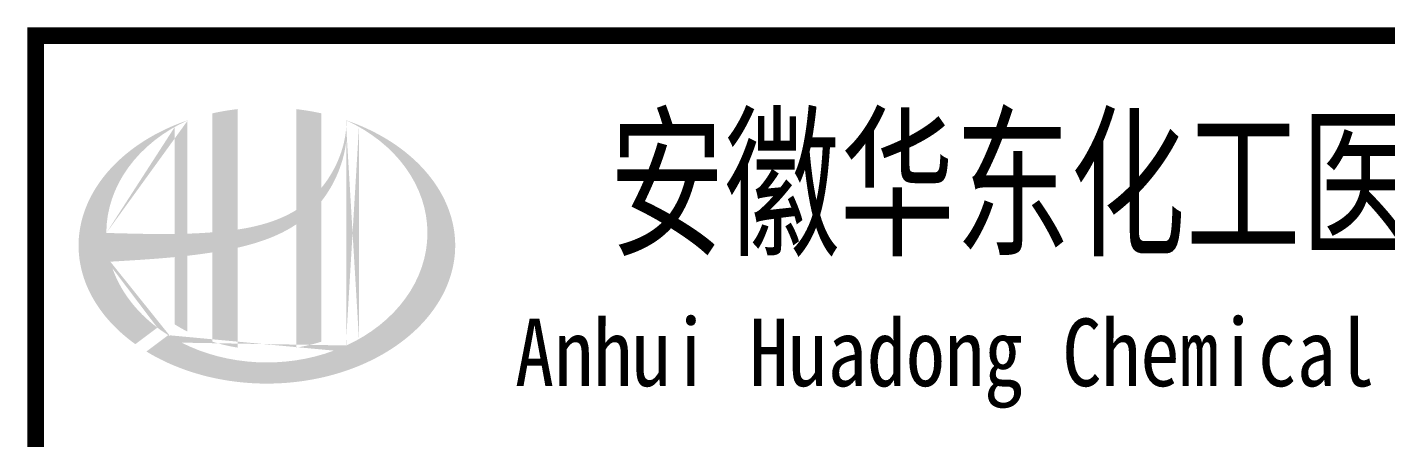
# Model space of a CAD drawing. Extents: x 5211311 to 5622788, y -441754 to -251897.
# Drawn here: x 5307053 to 5312681, y -417403 to -415702 of the extents above; entities that cross this region are included whole.
import ezdxf
from ezdxf.enums import TextEntityAlignment as Align

# ---------------------------------------------------------------- set-up
doc = ezdxf.new("R2010")
doc.units = 0
doc.header["$LTSCALE"] = 1000
doc.header["$MEASUREMENT"] = 0
doc.layers.get('0').update_dxf_attribs({"linetype": 'CONTINUOUS'})
doc.styles.add('ECEC_TQ_S', font='')
doc.styles.get('ECEC_TQ_S').set_extended_font_data('SimSun')

msp = doc.modelspace()

# ---------------------------------------------------------------- hatches: boundary and pattern name
h = msp.add_hatch(color=256)
edge = h.paths.add_edge_path()
edge.add_spline(control_points=[(5307924.9, -416615.7), (5307931, -416614.3), (5307937.1, -416612.9), (5307986.2, -416601), (5308028.8, -416588), (5308103.8, -416556.9), (5308136.7, -416539.9), (5308167.5, -416519.3)], knot_values=[61.629012, 61.629012, 61.629012, 61.629012, 63.330431, 63.330431, 75.353634, 75.353634, 85.398649, 85.398649, 85.398649, 85.398649], degree=3, periodic=0)
edge.add_line((5308167.5, -416519.3), (5308167.5, -417029.5))
edge.add_spline(control_points=[(5308167.5, -417029.5), (5308184.7, -417026.8), (5308201.7, -417023.5), (5308236.5, -417015.4), (5308254.2, -417010.6), (5308271.5, -417005.1)], knot_values=[4.908456, 4.908456, 4.908456, 4.908456, 4.992821, 4.992821, 5.083034, 5.083034, 5.083034, 5.083034], degree=3, periodic=0)
edge.add_line((5308271.5, -417005.1), (5308271.5, -416423.7))
edge.add_spline(control_points=[(5308271.5, -416423.7), (5308280.2, -416412.7), (5308288.4, -416401.4), (5308314.5, -416361.7), (5308330.1, -416331.8), (5308359.4, -416259), (5308370.6, -416215.2), (5308375.3, -416169.9), (5308375.4, -416168.6), (5308375.5, -416167.3)], knot_values=[97.991744, 97.991744, 97.991744, 97.991744, 101.64219, 101.64219, 110.337975, 110.337975, 121.934322, 121.934322, 122.270691, 122.270691, 122.270691, 122.270691], degree=3, periodic=0)
edge.add_line((5308375.5, -416167.3), (5308375.5, -416096.9))
edge.add_spline(control_points=[(5308375.5, -416096.9), (5308375.5, -416104.6), (5308375.1, -416112.2), (5308374.5, -416119.9)], knot_values=[126.194075, 126.194075, 126.194075, 126.194075, 128.396762, 128.396762, 128.396762, 128.396762], degree=3, periodic=0)
edge.add_spline(control_points=[(5308374.5, -416119.9), (5308374.1, -416126.1), (5308373.4, -416132.3), (5308372.7, -416138.6)], knot_values=[124.417049, 124.417049, 124.417049, 124.417049, 126.194075, 126.194075, 126.194075, 126.194075], degree=3, periodic=0)
edge.add_spline(control_points=[(5308372.7, -416138.6), (5308371.5, -416147.7), (5308370.1, -416156.8), (5308368.3, -416165.9)], knot_values=[121.80529, 121.80529, 121.80529, 121.80529, 124.417049, 124.417049, 124.417049, 124.417049], degree=3, periodic=0)
edge.add_spline(control_points=[(5308368.3, -416165.9), (5308365.9, -416178.1), (5308362.9, -416190.2), (5308359.5, -416202.2)], knot_values=[118.31574, 118.31574, 118.31574, 118.31574, 121.80529, 121.80529, 121.80529, 121.80529], degree=3, periodic=0)
edge.add_spline(control_points=[(5308359.5, -416202.2), (5308356, -416214.3), (5308351.9, -416226.3), (5308347.4, -416238.2)], knot_values=[114.795988, 114.795988, 114.795988, 114.795988, 118.31574, 118.31574, 118.31574, 118.31574], degree=3, periodic=0)
edge.add_spline(control_points=[(5308347.4, -416238.2), (5308342.9, -416249.9), (5308337.9, -416261.4), (5308332.5, -416272.8)], knot_values=[111.329641, 111.329641, 111.329641, 111.329641, 114.795988, 114.795988, 114.795988, 114.795988], degree=3, periodic=0)
edge.add_spline(control_points=[(5308332.5, -416272.8), (5308326.9, -416284.3), (5308320.9, -416295.7), (5308314.5, -416306.7)], knot_values=[107.79529, 107.79529, 107.79529, 107.79529, 111.329641, 111.329641, 111.329641, 111.329641], degree=3, periodic=0)
edge.add_spline(control_points=[(5308314.5, -416306.7), (5308308.2, -416317.6), (5308301.4, -416328.1), (5308294.3, -416338.4)], knot_values=[104.343579, 104.343579, 104.343579, 104.343579, 107.79529, 107.79529, 107.79529, 107.79529], degree=3, periodic=0)
edge.add_spline(control_points=[(5308294.3, -416338.4), (5308287.1, -416348.8), (5308279.5, -416358.8), (5308271.5, -416368.5)], knot_values=[100.8507, 100.8507, 100.8507, 100.8507, 104.343579, 104.343579, 104.343579, 104.343579], degree=3, periodic=0)
edge.add_line((5308271.5, -416368.5), (5308271.5, -416059.2))
edge.add_spline(control_points=[(5308271.5, -416059.2), (5308237.5, -416051.7), (5308202.7, -416045.8), (5308167.5, -416041.7)], knot_values=[4.423999, 4.423999, 4.423999, 4.423999, 4.558741, 4.558741, 4.558741, 4.558741], degree=3, periodic=0)
edge.add_line((5308167.5, -416041.7), (5308167.5, -416459.8))
edge.add_spline(control_points=[(5308167.5, -416459.8), (5308095.6, -416504.4), (5308011.4, -416527.6), (5307924.9, -416540.6)], knot_values=[63.246215, 63.246215, 63.246215, 63.246215, 87.689124, 87.689124, 87.689124, 87.689124], degree=3, periodic=0)
edge.add_line((5307924.9, -416540.6), (5307924.9, -416041.7))
edge.add_spline(control_points=[(5307924.9, -416041.7), (5307889.7, -416045.8), (5307854.9, -416051.7), (5307820.9, -416059.2)], knot_values=[4.866038, 4.866038, 4.866038, 4.866038, 5.000777, 5.000777, 5.000777, 5.000777], degree=3, periodic=0)
edge.add_line((5307820.9, -416059.2), (5307820.9, -416552.1))
edge.add_spline(control_points=[(5307820.9, -416552.1), (5307819.2, -416552.2), (5307784.3, -416554.8), (5307749.6, -416556.6), (5307716.9, -416557.6)], knot_values=[43.657356, 43.657356, 43.657356, 43.657356, 44.134253, 53.497092, 53.497092, 53.497092, 53.497092], degree=3, periodic=0)
edge.add_line((5307716.9, -416557.6), (5307716.9, -416088.5))
edge.add_spline(control_points=[(5307716.9, -416088.5), (5307699.8, -416094.3), (5307683.1, -416100.6), (5307666.7, -416107.4)], knot_values=[5.14157, 5.14157, 5.14157, 5.14157, 5.212921, 5.212921, 5.212921, 5.212921], degree=3, periodic=0)
edge.add_spline(control_points=[(5307666.7, -416107.4), (5307659.8, -416110.2), (5307652.9, -416113.1), (5307620.7, -416127.3), (5307596.2, -416139.5), (5307572.7, -416152.7)], knot_values=[5.212921, 5.212921, 5.212921, 5.212921, 5.24296, 5.24296, 5.355623, 5.355623, 5.355623, 5.355623], degree=3, periodic=0)
edge.add_spline(control_points=[(5307572.7, -416152.7), (5307557.8, -416161.1), (5307543.4, -416169.8), (5307529.4, -416178.9)], knot_values=[5.355623, 5.355623, 5.355623, 5.355623, 5.426974, 5.426974, 5.426974, 5.426974], degree=3, periodic=0)
edge.add_spline(control_points=[(5307529.4, -416178.9), (5307522, -416183.8), (5307514.7, -416188.7), (5307501.2, -416198.2), (5307494.9, -416202.7), (5307488.8, -416207.3)], knot_values=[5.426974, 5.426974, 5.426974, 5.426974, 5.464765, 5.464765, 5.498325, 5.498325, 5.498325, 5.498325], degree=3, periodic=0)
edge.add_spline(control_points=[(5307488.8, -416207.3), (5307462.7, -416226.9), (5307438.7, -416247.7), (5307416.8, -416269.7)], knot_values=[5.498325, 5.498325, 5.498325, 5.498325, 5.641027, 5.641027, 5.641027, 5.641027], degree=3, periodic=0)
edge.add_spline(control_points=[(5307416.8, -416269.7), (5307409.8, -416276.7), (5307403, -416283.8), (5307382.6, -416306.4), (5307369.7, -416322.2), (5307357.9, -416338.4)], knot_values=[5.641027, 5.641027, 5.641027, 5.641027, 5.686569, 5.686569, 5.783729, 5.783729, 5.783729, 5.783729], degree=3, periodic=0)
edge.add_spline(control_points=[(5307357.9, -416338.4), (5307342.8, -416359.2), (5307329.5, -416380.6), (5307316.4, -416405.6), (5307314.7, -416408.7), (5307313.2, -416411.9)], knot_values=[5.783729, 5.783729, 5.783729, 5.783729, 5.908374, 5.908374, 5.92643, 5.92643, 5.92643, 5.92643], degree=3, periodic=0)
edge.add_spline(control_points=[(5307313.2, -416411.9), (5307300.7, -416437), (5307290.7, -416462.7), (5307283.2, -416488.6)], knot_values=[5.92643, 5.92643, 5.92643, 5.92643, 6.069132, 6.069132, 6.069132, 6.069132], degree=3, periodic=0)
edge.add_spline(control_points=[(5307283.2, -416488.6), (5307279.9, -416499.7), (5307277.2, -416510.9), (5307271.8, -416537), (5307269.5, -416552.1), (5307268.1, -416567.1)], knot_values=[6.069132, 6.069132, 6.069132, 6.069132, 6.130179, 6.130179, 6.211834, 6.211834, 6.211834, 6.211834], degree=3, periodic=0)
edge.add_spline(control_points=[(5307268.1, -416567.1), (5307266.8, -416580.3), (5307266.2, -416593.5), (5307266.2, -416606.7)], knot_values=[6.211834, 6.211834, 6.211834, 6.211834, 6.283185, 6.283185, 6.283185, 6.283185], degree=3, periodic=0)
edge.add_spline(control_points=[(5307266.2, -416606.7), (5307266.2, -416616), (5307266.5, -416625.4), (5307267.2, -416634.7)], knot_values=[6.283185, 6.283185, 6.283185, 6.283185, 6.333655, 6.333655, 6.333655, 6.333655], degree=3, periodic=0)
edge.add_spline(control_points=[(5307267.2, -416634.7), (5307268.4, -416653.3), (5307270.9, -416671.9), (5307274.7, -416690.5)], knot_values=[6.333655, 6.333655, 6.333655, 6.333655, 6.434594, 6.434594, 6.434594, 6.434594], degree=3, periodic=0)
edge.add_spline(control_points=[(5307274.7, -416690.5), (5307274.9, -416691.7), (5307275.2, -416692.9), (5307279.1, -416711.4), (5307283.9, -416728.6), (5307289.7, -416745.6)], knot_values=[6.434594, 6.434594, 6.434594, 6.434594, 6.441278, 6.441278, 6.535532, 6.535532, 6.535532, 6.535532], degree=3, periodic=0)
edge.add_spline(control_points=[(5307289.7, -416745.6), (5307296, -416763.8), (5307303.5, -416781.9), (5307312.3, -416799.7)], knot_values=[6.535532, 6.535532, 6.535532, 6.535532, 6.636471, 6.636471, 6.636471, 6.636471], degree=3, periodic=0)
edge.add_spline(control_points=[(5307312.3, -416799.7), (5307314.5, -416804.1), (5307316.7, -416808.6), (5307326.1, -416826.2), (5307333.8, -416839.3), (5307342.2, -416852.1)], knot_values=[6.636471, 6.636471, 6.636471, 6.636471, 6.661894, 6.661894, 6.73741, 6.73741, 6.73741, 6.73741], degree=3, periodic=0)
edge.add_spline(control_points=[(5307342.2, -416852.1), (5307353.3, -416869.3), (5307365.7, -416886.1), (5307379.2, -416902.5)], knot_values=[6.73741, 6.73741, 6.73741, 6.73741, 6.838349, 6.838349, 6.838349, 6.838349], degree=3, periodic=0)
edge.add_spline(control_points=[(5307379.2, -416902.5), (5307385.2, -416909.6), (5307391.3, -416916.7), (5307405.8, -416932.6), (5307414.4, -416941.5), (5307423.2, -416950.1)], knot_values=[6.838349, 6.838349, 6.838349, 6.838349, 6.88251, 6.88251, 6.939288, 6.939288, 6.939288, 6.939288], degree=3, periodic=0)
edge.add_spline(control_points=[(5307423.2, -416950.1), (5307439, -416965.5), (5307455.9, -416980.3), (5307473.8, -416994.5)], knot_values=[6.939288, 6.939288, 6.939288, 6.939288, 7.040227, 7.040227, 7.040227, 7.040227], degree=3, periodic=0)
edge.add_spline(control_points=[(5307473.8, -416994.5), (5307482.7, -417001.6), (5307491.9, -417008.6), (5307501.4, -417015.3)], knot_values=[7.040227, 7.040227, 7.040227, 7.040227, 7.090696, 7.090696, 7.090696, 7.090696], degree=3, periodic=0)
edge.add_line((5307501.4, -417015.3), (5307592.5, -416947))
edge.add_ellipse((5308046.2, -416554.7), major_axis=(665, 0), ratio=0.806676, start_angle=192.819, end_angle=226.9853, ccw=False)
edge.add_spline(control_points=[(5307397.8, -416673.7), (5307421.8, -416672.2), (5307445.9, -416670.8), (5307534.6, -416665.3), (5307599.4, -416661), (5307664.9, -416654.6)], knot_values=[11.398263, 11.398263, 11.398263, 11.398263, 18.40729, 18.40729, 37.18094, 37.18094, 37.18094, 37.18094], degree=3, periodic=0)
edge.add_line((5307664.9, -416654.6), (5307664.9, -416933.7))
edge.add_spline(control_points=[(5307664.9, -416933.7), (5307668.4, -416935.9), (5307672, -416938.1), (5307689, -416948.3), (5307702.7, -416955.9), (5307716.9, -416963.1)], knot_values=[4.049945, 4.049945, 4.049945, 4.049945, 4.072021, 4.072021, 4.153257, 4.153257, 4.153257, 4.153257], degree=3, periodic=0)
edge.add_line((5307716.9, -416963.1), (5307716.9, -416649.2))
edge.add_spline(control_points=[(5307716.9, -416649.2), (5307749.1, -416645.5), (5307781.4, -416641.3), (5307816.3, -416635.9), (5307818.6, -416635.5), (5307820.9, -416635.2)], knot_values=[42.135009, 42.135009, 42.135009, 42.135009, 51.307228, 51.307228, 51.948574, 51.948574, 51.948574, 51.948574], degree=3, periodic=0)
edge.add_line((5307820.9, -416635.2), (5307820.9, -417005.1))
edge.add_spline(control_points=[(5307820.9, -417005.1), (5307854.5, -417015.7), (5307889.4, -417023.9), (5307924.9, -417029.5)], knot_values=[4.34174, 4.34174, 4.34174, 4.34174, 4.516316, 4.516316, 4.516316, 4.516316], degree=3, periodic=0)
edge.add_line((5307924.9, -417029.5), (5307924.9, -416615.7))
edge = h.paths.add_edge_path(flags=16)
edge.add_ellipse((5308046.2, -416554.7), major_axis=(665, 0), ratio=0.806676, start_angle=124.9875, end_angle=179.999, ccw=False)
edge.add_line((5307664.9, -416115.2), (5307664.9, -416558.8))
edge.add_spline(control_points=[(5307664.9, -416558.8), (5307569.5, -416560.1), (5307475.6, -416557.1), (5307381.2, -416554.7)], knot_values=[11.27373, 11.27373, 11.27373, 11.27373, 38.687513, 38.687513, 38.687513, 38.687513], degree=3, periodic=0)
edge = h.paths.add_edge_path()
edge.add_spline(control_points=[(5307547.4, -417045.8), (5307578.4, -417064.8), (5307611.6, -417082.1), (5307696.2, -417119.3), (5307749.5, -417137.2), (5307860.2, -417163.7), (5307917.7, -417172.5), (5308033.8, -417180.2), (5308092.5, -417179.3), (5308208, -417167.8), (5308264.9, -417157.3), (5308373.9, -417127.2), (5308426.1, -417107.7), (5308523, -417060.8), (5308567.7, -417033.5), (5308647.7, -416972.5), (5308682.9, -416939), (5308742.2, -416867.5), (5308766.3, -416829.6), (5308802.7, -416751.5), (5308815, -416711.3), (5308827.6, -416630.1), (5308827.8, -416589.1), (5308816.4, -416507.6), (5308804.6, -416467.1), (5308769, -416388.4), (5308745.2, -416350.2), (5308686.3, -416278), (5308651.3, -416244), (5308571.5, -416182.4), (5308526.8, -416154.7), (5308445.6, -416114.9), (5308411.2, -416100.7), (5308375.5, -416088.5)], knot_values=[0.886421, 0.886421, 0.886421, 0.886421, 1.040557, 1.040557, 1.261172, 1.261172, 1.481788, 1.481788, 1.702404, 1.702404, 1.92302, 1.92302, 2.143636, 2.143636, 2.364252, 2.364252, 2.584868, 2.584868, 2.805484, 2.805484, 3.026099, 3.026099, 3.246715, 3.246715, 3.46852, 3.46852, 3.690325, 3.690325, 3.91213, 3.91213, 4.133935, 4.133935, 4.283209, 4.283209, 4.283209, 4.283209], degree=3, periodic=0)
edge.add_line((5308375.5, -416088.5), (5308375.5, -416088.5))
edge.add_spline(control_points=[(5308375.6, -416088.6), (5308375.6, -416091.4), (5308375.6, -416094.1), (5308375.5, -416096.9)], knot_values=[128.396762, 128.396762, 128.396762, 128.396762, 129.192193, 129.192193, 129.192193, 129.192193], degree=3, periodic=0)
edge.add_line((5308375.5, -416096.9), (5308375.5, -417020.8))
edge.add_ellipse((5308046.2, -416554.7), major_axis=(665, 0), ratio=0.806676, start_angle=232.1054, end_angle=299.6833, ccw=False)
edge.add_line((5307637.7, -416978.1), (5307547.4, -417045.8))
edge = h.paths.add_edge_path(flags=16)
edge.add_ellipse((5308046.2, -416554.7), major_axis=(665, 0), ratio=0.806676, start_angle=304.9875, end_angle=415.0121, ccw=False)
edge.add_line((5308427.5, -416994.2), (5308427.5, -416115.2))
h = msp.add_hatch(color=256)
edge = h.paths.add_edge_path()
edge.add_spline(control_points=[(5307924.9, -416615.7), (5307931, -416614.3), (5307937.1, -416612.9), (5307986.2, -416601), (5308028.8, -416588), (5308103.8, -416556.9), (5308136.7, -416539.9), (5308167.5, -416519.3)], knot_values=[61.629012, 61.629012, 61.629012, 61.629012, 63.330431, 63.330431, 75.353634, 75.353634, 85.398649, 85.398649, 85.398649, 85.398649], degree=3, periodic=0)
edge.add_line((5308167.5, -416519.3), (5308167.5, -417029.5))
edge.add_spline(control_points=[(5308167.5, -417029.5), (5308184.7, -417026.8), (5308201.7, -417023.5), (5308236.5, -417015.4), (5308254.2, -417010.6), (5308271.5, -417005.1)], knot_values=[4.908456, 4.908456, 4.908456, 4.908456, 4.992821, 4.992821, 5.083034, 5.083034, 5.083034, 5.083034], degree=3, periodic=0)
edge.add_line((5308271.5, -417005.1), (5308271.5, -416423.7))
edge.add_spline(control_points=[(5308271.5, -416423.7), (5308280.2, -416412.7), (5308288.4, -416401.4), (5308314.5, -416361.7), (5308330.1, -416331.8), (5308359.4, -416259), (5308370.6, -416215.2), (5308375.3, -416169.9), (5308375.4, -416168.6), (5308375.5, -416167.3)], knot_values=[97.991744, 97.991744, 97.991744, 97.991744, 101.64219, 101.64219, 110.337975, 110.337975, 121.934322, 121.934322, 122.270691, 122.270691, 122.270691, 122.270691], degree=3, periodic=0)
edge.add_line((5308375.5, -416167.3), (5308375.5, -416096.9))
edge.add_spline(control_points=[(5308375.5, -416096.9), (5308375.5, -416104.6), (5308375.1, -416112.2), (5308374.5, -416119.9)], knot_values=[126.194075, 126.194075, 126.194075, 126.194075, 128.396762, 128.396762, 128.396762, 128.396762], degree=3, periodic=0)
edge.add_spline(control_points=[(5308374.5, -416119.9), (5308374.1, -416126.1), (5308373.4, -416132.3), (5308372.7, -416138.6)], knot_values=[124.417049, 124.417049, 124.417049, 124.417049, 126.194075, 126.194075, 126.194075, 126.194075], degree=3, periodic=0)
edge.add_spline(control_points=[(5308372.7, -416138.6), (5308371.5, -416147.7), (5308370.1, -416156.8), (5308368.3, -416165.9)], knot_values=[121.80529, 121.80529, 121.80529, 121.80529, 124.417049, 124.417049, 124.417049, 124.417049], degree=3, periodic=0)
edge.add_spline(control_points=[(5308368.3, -416165.9), (5308365.9, -416178.1), (5308362.9, -416190.2), (5308359.5, -416202.2)], knot_values=[118.31574, 118.31574, 118.31574, 118.31574, 121.80529, 121.80529, 121.80529, 121.80529], degree=3, periodic=0)
edge.add_spline(control_points=[(5308359.5, -416202.2), (5308356, -416214.3), (5308351.9, -416226.3), (5308347.4, -416238.2)], knot_values=[114.795988, 114.795988, 114.795988, 114.795988, 118.31574, 118.31574, 118.31574, 118.31574], degree=3, periodic=0)
edge.add_spline(control_points=[(5308347.4, -416238.2), (5308342.9, -416249.9), (5308337.9, -416261.4), (5308332.5, -416272.8)], knot_values=[111.329641, 111.329641, 111.329641, 111.329641, 114.795988, 114.795988, 114.795988, 114.795988], degree=3, periodic=0)
edge.add_spline(control_points=[(5308332.5, -416272.8), (5308326.9, -416284.3), (5308320.9, -416295.7), (5308314.5, -416306.7)], knot_values=[107.79529, 107.79529, 107.79529, 107.79529, 111.329641, 111.329641, 111.329641, 111.329641], degree=3, periodic=0)
edge.add_spline(control_points=[(5308314.5, -416306.7), (5308308.2, -416317.6), (5308301.4, -416328.1), (5308294.3, -416338.4)], knot_values=[104.343579, 104.343579, 104.343579, 104.343579, 107.79529, 107.79529, 107.79529, 107.79529], degree=3, periodic=0)
edge.add_spline(control_points=[(5308294.3, -416338.4), (5308287.1, -416348.8), (5308279.5, -416358.8), (5308271.5, -416368.5)], knot_values=[100.8507, 100.8507, 100.8507, 100.8507, 104.343579, 104.343579, 104.343579, 104.343579], degree=3, periodic=0)
edge.add_line((5308271.5, -416368.5), (5308271.5, -416059.2))
edge.add_spline(control_points=[(5308271.5, -416059.2), (5308237.5, -416051.7), (5308202.7, -416045.8), (5308167.5, -416041.7)], knot_values=[4.423999, 4.423999, 4.423999, 4.423999, 4.558741, 4.558741, 4.558741, 4.558741], degree=3, periodic=0)
edge.add_line((5308167.5, -416041.7), (5308167.5, -416459.8))
edge.add_spline(control_points=[(5308167.5, -416459.8), (5308095.6, -416504.4), (5308011.4, -416527.6), (5307924.9, -416540.6)], knot_values=[63.246215, 63.246215, 63.246215, 63.246215, 87.689124, 87.689124, 87.689124, 87.689124], degree=3, periodic=0)
edge.add_line((5307924.9, -416540.6), (5307924.9, -416041.7))
edge.add_spline(control_points=[(5307924.9, -416041.7), (5307889.7, -416045.8), (5307854.9, -416051.7), (5307820.9, -416059.2)], knot_values=[4.866038, 4.866038, 4.866038, 4.866038, 5.000777, 5.000777, 5.000777, 5.000777], degree=3, periodic=0)
edge.add_line((5307820.9, -416059.2), (5307820.9, -416552.1))
edge.add_spline(control_points=[(5307820.9, -416552.1), (5307819.2, -416552.2), (5307784.3, -416554.8), (5307749.6, -416556.6), (5307716.9, -416557.6)], knot_values=[43.657356, 43.657356, 43.657356, 43.657356, 44.134253, 53.497092, 53.497092, 53.497092, 53.497092], degree=3, periodic=0)
edge.add_line((5307716.9, -416557.6), (5307716.9, -416088.5))
edge.add_spline(control_points=[(5307716.9, -416088.5), (5307699.8, -416094.3), (5307683.1, -416100.6), (5307666.7, -416107.4)], knot_values=[5.14157, 5.14157, 5.14157, 5.14157, 5.212921, 5.212921, 5.212921, 5.212921], degree=3, periodic=0)
edge.add_spline(control_points=[(5307666.7, -416107.4), (5307659.8, -416110.2), (5307652.9, -416113.1), (5307620.7, -416127.3), (5307596.2, -416139.5), (5307572.7, -416152.7)], knot_values=[5.212921, 5.212921, 5.212921, 5.212921, 5.24296, 5.24296, 5.355623, 5.355623, 5.355623, 5.355623], degree=3, periodic=0)
edge.add_spline(control_points=[(5307572.7, -416152.7), (5307557.8, -416161.1), (5307543.4, -416169.8), (5307529.4, -416178.9)], knot_values=[5.355623, 5.355623, 5.355623, 5.355623, 5.426974, 5.426974, 5.426974, 5.426974], degree=3, periodic=0)
edge.add_spline(control_points=[(5307529.4, -416178.9), (5307522, -416183.8), (5307514.7, -416188.7), (5307501.2, -416198.2), (5307494.9, -416202.7), (5307488.8, -416207.3)], knot_values=[5.426974, 5.426974, 5.426974, 5.426974, 5.464765, 5.464765, 5.498325, 5.498325, 5.498325, 5.498325], degree=3, periodic=0)
edge.add_spline(control_points=[(5307488.8, -416207.3), (5307462.7, -416226.9), (5307438.7, -416247.7), (5307416.8, -416269.7)], knot_values=[5.498325, 5.498325, 5.498325, 5.498325, 5.641027, 5.641027, 5.641027, 5.641027], degree=3, periodic=0)
edge.add_spline(control_points=[(5307416.8, -416269.7), (5307409.8, -416276.7), (5307403, -416283.8), (5307382.6, -416306.4), (5307369.7, -416322.2), (5307357.9, -416338.4)], knot_values=[5.641027, 5.641027, 5.641027, 5.641027, 5.686569, 5.686569, 5.783729, 5.783729, 5.783729, 5.783729], degree=3, periodic=0)
edge.add_spline(control_points=[(5307357.9, -416338.4), (5307342.8, -416359.2), (5307329.5, -416380.6), (5307316.4, -416405.6), (5307314.7, -416408.7), (5307313.2, -416411.9)], knot_values=[5.783729, 5.783729, 5.783729, 5.783729, 5.908374, 5.908374, 5.92643, 5.92643, 5.92643, 5.92643], degree=3, periodic=0)
edge.add_spline(control_points=[(5307313.2, -416411.9), (5307300.7, -416437), (5307290.7, -416462.7), (5307283.2, -416488.6)], knot_values=[5.92643, 5.92643, 5.92643, 5.92643, 6.069132, 6.069132, 6.069132, 6.069132], degree=3, periodic=0)
edge.add_spline(control_points=[(5307283.2, -416488.6), (5307279.9, -416499.7), (5307277.2, -416510.9), (5307271.8, -416537), (5307269.5, -416552.1), (5307268.1, -416567.1)], knot_values=[6.069132, 6.069132, 6.069132, 6.069132, 6.130179, 6.130179, 6.211834, 6.211834, 6.211834, 6.211834], degree=3, periodic=0)
edge.add_spline(control_points=[(5307268.1, -416567.1), (5307266.8, -416580.3), (5307266.2, -416593.5), (5307266.2, -416606.7)], knot_values=[6.211834, 6.211834, 6.211834, 6.211834, 6.283185, 6.283185, 6.283185, 6.283185], degree=3, periodic=0)
edge.add_spline(control_points=[(5307266.2, -416606.7), (5307266.2, -416616), (5307266.5, -416625.4), (5307267.2, -416634.7)], knot_values=[6.283185, 6.283185, 6.283185, 6.283185, 6.333655, 6.333655, 6.333655, 6.333655], degree=3, periodic=0)
edge.add_spline(control_points=[(5307267.2, -416634.7), (5307268.4, -416653.3), (5307270.9, -416671.9), (5307274.7, -416690.5)], knot_values=[6.333655, 6.333655, 6.333655, 6.333655, 6.434594, 6.434594, 6.434594, 6.434594], degree=3, periodic=0)
edge.add_spline(control_points=[(5307274.7, -416690.5), (5307274.9, -416691.7), (5307275.2, -416692.9), (5307279.1, -416711.4), (5307283.9, -416728.6), (5307289.7, -416745.6)], knot_values=[6.434594, 6.434594, 6.434594, 6.434594, 6.441278, 6.441278, 6.535532, 6.535532, 6.535532, 6.535532], degree=3, periodic=0)
edge.add_spline(control_points=[(5307289.7, -416745.6), (5307296, -416763.8), (5307303.5, -416781.9), (5307312.3, -416799.7)], knot_values=[6.535532, 6.535532, 6.535532, 6.535532, 6.636471, 6.636471, 6.636471, 6.636471], degree=3, periodic=0)
edge.add_spline(control_points=[(5307312.3, -416799.7), (5307314.5, -416804.1), (5307316.7, -416808.6), (5307326.1, -416826.2), (5307333.8, -416839.3), (5307342.2, -416852.1)], knot_values=[6.636471, 6.636471, 6.636471, 6.636471, 6.661894, 6.661894, 6.73741, 6.73741, 6.73741, 6.73741], degree=3, periodic=0)
edge.add_spline(control_points=[(5307342.2, -416852.1), (5307353.3, -416869.3), (5307365.7, -416886.1), (5307379.2, -416902.5)], knot_values=[6.73741, 6.73741, 6.73741, 6.73741, 6.838349, 6.838349, 6.838349, 6.838349], degree=3, periodic=0)
edge.add_spline(control_points=[(5307379.2, -416902.5), (5307385.2, -416909.6), (5307391.3, -416916.7), (5307405.8, -416932.6), (5307414.4, -416941.5), (5307423.2, -416950.1)], knot_values=[6.838349, 6.838349, 6.838349, 6.838349, 6.88251, 6.88251, 6.939288, 6.939288, 6.939288, 6.939288], degree=3, periodic=0)
edge.add_spline(control_points=[(5307423.2, -416950.1), (5307439, -416965.5), (5307455.9, -416980.3), (5307473.8, -416994.5)], knot_values=[6.939288, 6.939288, 6.939288, 6.939288, 7.040227, 7.040227, 7.040227, 7.040227], degree=3, periodic=0)
edge.add_spline(control_points=[(5307473.8, -416994.5), (5307482.7, -417001.6), (5307491.9, -417008.6), (5307501.4, -417015.3)], knot_values=[7.040227, 7.040227, 7.040227, 7.040227, 7.090696, 7.090696, 7.090696, 7.090696], degree=3, periodic=0)
edge.add_line((5307501.4, -417015.3), (5307592.5, -416947))
edge.add_ellipse((5308046.2, -416554.7), major_axis=(665, 0), ratio=0.806676, start_angle=192.819, end_angle=226.9853, ccw=False)
edge.add_spline(control_points=[(5307397.8, -416673.7), (5307421.8, -416672.2), (5307445.9, -416670.8), (5307534.6, -416665.3), (5307599.4, -416661), (5307664.9, -416654.6)], knot_values=[11.398263, 11.398263, 11.398263, 11.398263, 18.40729, 18.40729, 37.18094, 37.18094, 37.18094, 37.18094], degree=3, periodic=0)
edge.add_line((5307664.9, -416654.6), (5307664.9, -416933.7))
edge.add_spline(control_points=[(5307664.9, -416933.7), (5307668.4, -416935.9), (5307672, -416938.1), (5307689, -416948.3), (5307702.7, -416955.9), (5307716.9, -416963.1)], knot_values=[4.049945, 4.049945, 4.049945, 4.049945, 4.072021, 4.072021, 4.153257, 4.153257, 4.153257, 4.153257], degree=3, periodic=0)
edge.add_line((5307716.9, -416963.1), (5307716.9, -416649.2))
edge.add_spline(control_points=[(5307716.9, -416649.2), (5307749.1, -416645.5), (5307781.4, -416641.3), (5307816.3, -416635.9), (5307818.6, -416635.5), (5307820.9, -416635.2)], knot_values=[42.135009, 42.135009, 42.135009, 42.135009, 51.307228, 51.307228, 51.948574, 51.948574, 51.948574, 51.948574], degree=3, periodic=0)
edge.add_line((5307820.9, -416635.2), (5307820.9, -417005.1))
edge.add_spline(control_points=[(5307820.9, -417005.1), (5307854.5, -417015.7), (5307889.4, -417023.9), (5307924.9, -417029.5)], knot_values=[4.34174, 4.34174, 4.34174, 4.34174, 4.516316, 4.516316, 4.516316, 4.516316], degree=3, periodic=0)
edge.add_line((5307924.9, -417029.5), (5307924.9, -416615.7))
edge = h.paths.add_edge_path(flags=16)
edge.add_ellipse((5308046.2, -416554.7), major_axis=(665, 0), ratio=0.806676, start_angle=124.9875, end_angle=179.999, ccw=False)
edge.add_line((5307664.9, -416115.2), (5307664.9, -416558.8))
edge.add_spline(control_points=[(5307664.9, -416558.8), (5307569.5, -416560.1), (5307475.6, -416557.1), (5307381.2, -416554.7)], knot_values=[11.27373, 11.27373, 11.27373, 11.27373, 38.687513, 38.687513, 38.687513, 38.687513], degree=3, periodic=0)
edge = h.paths.add_edge_path()
edge.add_spline(control_points=[(5307547.4, -417045.8), (5307578.4, -417064.8), (5307611.6, -417082.1), (5307696.2, -417119.3), (5307749.5, -417137.2), (5307860.2, -417163.7), (5307917.7, -417172.5), (5308033.8, -417180.2), (5308092.5, -417179.3), (5308208, -417167.8), (5308264.9, -417157.3), (5308373.9, -417127.2), (5308426.1, -417107.7), (5308523, -417060.8), (5308567.7, -417033.5), (5308647.7, -416972.5), (5308682.9, -416939), (5308742.2, -416867.5), (5308766.3, -416829.6), (5308802.7, -416751.5), (5308815, -416711.3), (5308827.6, -416630.1), (5308827.8, -416589.1), (5308816.4, -416507.6), (5308804.6, -416467.1), (5308769, -416388.4), (5308745.2, -416350.2), (5308686.3, -416278), (5308651.3, -416244), (5308571.5, -416182.4), (5308526.8, -416154.7), (5308445.6, -416114.9), (5308411.2, -416100.7), (5308375.5, -416088.5)], knot_values=[0.886421, 0.886421, 0.886421, 0.886421, 1.040557, 1.040557, 1.261172, 1.261172, 1.481788, 1.481788, 1.702404, 1.702404, 1.92302, 1.92302, 2.143636, 2.143636, 2.364252, 2.364252, 2.584868, 2.584868, 2.805484, 2.805484, 3.026099, 3.026099, 3.246715, 3.246715, 3.46852, 3.46852, 3.690325, 3.690325, 3.91213, 3.91213, 4.133935, 4.133935, 4.283209, 4.283209, 4.283209, 4.283209], degree=3, periodic=0)
edge.add_line((5308375.5, -416088.5), (5308375.5, -416088.5))
edge.add_spline(control_points=[(5308375.6, -416088.6), (5308375.6, -416091.4), (5308375.6, -416094.1), (5308375.5, -416096.9)], knot_values=[128.396762, 128.396762, 128.396762, 128.396762, 129.192193, 129.192193, 129.192193, 129.192193], degree=3, periodic=0)
edge.add_line((5308375.5, -416096.9), (5308375.5, -417020.8))
edge.add_ellipse((5308046.2, -416554.7), major_axis=(665, 0), ratio=0.806676, start_angle=232.1054, end_angle=299.6833, ccw=False)
edge.add_line((5307637.7, -416978.1), (5307547.4, -417045.8))
edge = h.paths.add_edge_path(flags=16)
edge.add_ellipse((5308046.2, -416554.7), major_axis=(665, 0), ratio=0.806676, start_angle=304.9875, end_angle=415.0121, ccw=False)
edge.add_line((5308427.5, -416994.2), (5308427.5, -416115.2))

# ---------------------------------------------------------------- linework, layer by layer
at = {"const_width": 70}
msp.add_lwpolyline([(5307088.4, -415737.3), (5307088.4, -421737.3)], dxfattribs=at)
msp.add_lwpolyline([(5325088.4, -415737.3, 70, 70, 0), (5307088.4, -415737.3, 70, 70, 0), (5307088.4, -421737.3, 0, 0, 0)], format="xyseb")

# ---------------------------------------------------------------- texts
at = {"style": 'ECEC_TQ_S'}
for s, height, width, p in [('安徽华东化工医药工程有限责任公司', 500, 0.7, (5313283.3, -416337.3)), ('安徽华东化工医药工程有限责任公司', 500, 0.7, (5313283.3, -416337.3)), ('Anhui Huadong Chemical & Medical Engineering Co.,Ltd', 280, 0.85, (5313283.3, -417087.3)), ('Anhui Huadong Chemical & Medical Engineering Co.,Ltd', 280, 0.85, (5313283.3, -417087.3))]:
    msp.add_text(s, height=height, dxfattribs=dict(at, width=width)).set_placement(p, align=Align.MIDDLE)

doc.saveas('drawing.dxf')
